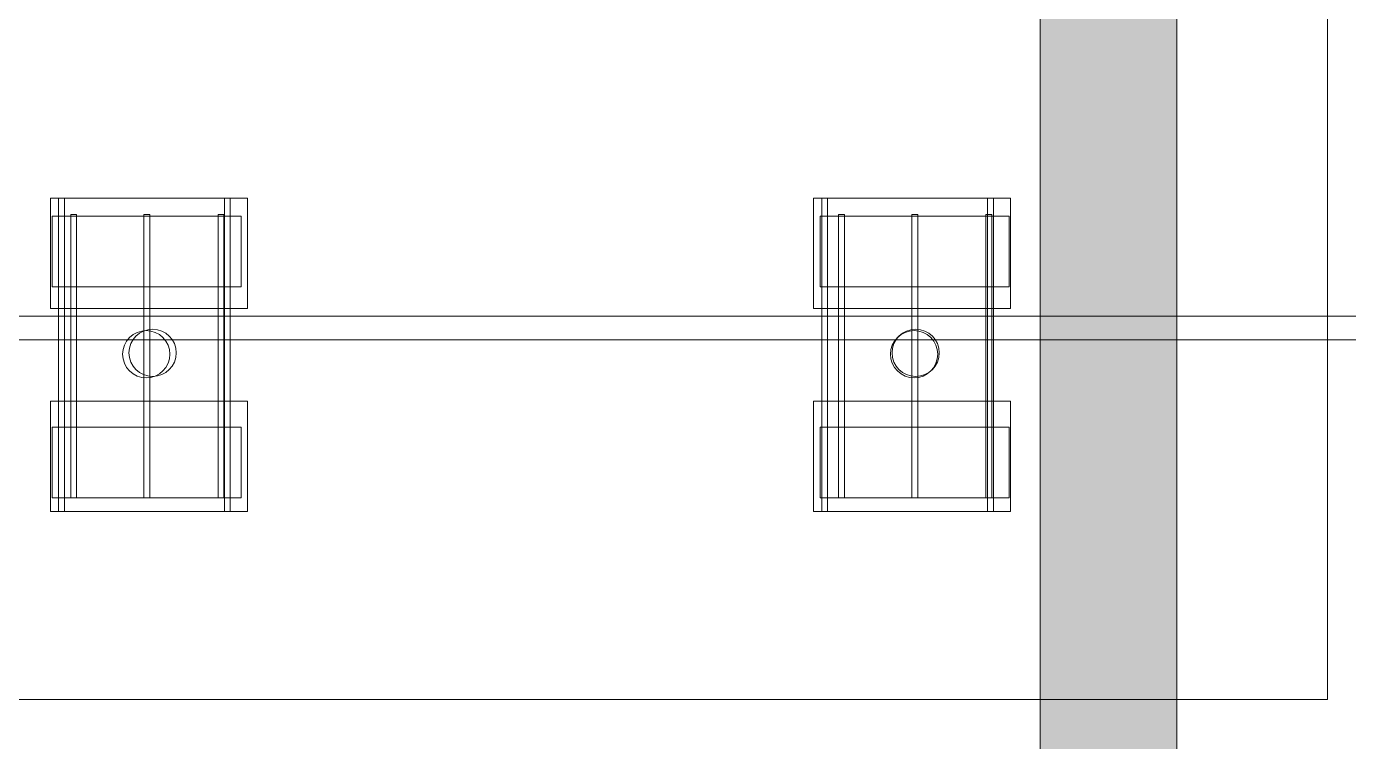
# Model space of a CAD drawing. Header units: inches. Extents: x -10671 to 1761, y -674 to 7170.
# Drawn here: x -767.1 to -431.3, y 1892.1 to 2073.8 of the extents above; entities that cross this region are included whole.
import ezdxf

# ---------------------------------------------------------------- set-up
doc = ezdxf.new("R2010")
doc.units = ezdxf.units.IN
doc.header["$LTSCALE"] = 19.2
doc.header["$MEASUREMENT"] = 0
for name, color, linetype, lineweight, true_color in [('PDF', 6, 'Continuous', 5, 0xff00ff), ('Venue-Ceiling-HVAC', 7, 'Continuous', 5, 0xbbbbbb), ('Venue-Rigging Steel-High', 7, 'Continuous', 5, 0x800000)]:
    doc.layers.add(name, color=color, linetype=linetype, lineweight=lineweight, true_color=true_color)
doc.layers.add('Venue-Ceiling-Lights', color=7, linetype='Continuous', lineweight=5)
doc.layers.add('Venue-Ceiling-Lights Circuits', color=7, linetype='Continuous', lineweight=5)

# ---------------------------------------------------------------- blocks, each defined once
blk = doc.blocks.new('Group-2361-1')
at = {"layer": 'PDF'}
for points, invisible_edges in [([(-742.56, 1989.38, 398), (-742.22, 1992.84, 398), (-740.01, 1995.54, 398), (-742.56, 1989.38, 398)], 15), ([(-742.56, 1989.38, 398), (-740.01, 1995.54, 398), (-731.14, 1992.84, 398), (-742.56, 1989.38, 398)], 15), ([(-737.85, 1996.43, 388), (-740.01, 1995.54, 388), (-742.22, 1992.84, 388), (-737.85, 1996.43, 388)], 15), ([(-733.35, 1995.54, 388), (-737.85, 1996.43, 388), (-742.22, 1992.84, 388), (-733.35, 1995.54, 388)], 15), ([(-742.22, 1992.84, 398), (-741.67, 1993.88, 398), (-740.01, 1995.54, 398), (-742.22, 1992.84, 398)], 14), ([(-740.01, 1995.54, 388), (-741.67, 1993.88, 388), (-742.22, 1992.84, 388), (-740.01, 1995.54, 388)], 13), ([(-730.8, 1989.38, 388), (-733.35, 1995.54, 388), (-742.22, 1992.84, 388), (-730.8, 1989.38, 388)], 15), ([(-741.67, 1993.88, 398), (-740.92, 1994.79, 398), (-740.01, 1995.54, 398), (-741.67, 1993.88, 398)], 12), ([(-740.01, 1995.54, 388), (-740.92, 1994.79, 388), (-741.67, 1993.88, 388), (-740.01, 1995.54, 388)], 12), ([(-740.01, 1995.54, 398), (-738.98, 1996.09, 398), (-737.85, 1996.43, 398), (-740.01, 1995.54, 398)], 12), ([(-740.01, 1995.54, 398), (-737.85, 1996.43, 398), (-735.51, 1996.43, 398), (-740.01, 1995.54, 398)], 15), ([(-740.01, 1995.54, 398), (-735.51, 1996.43, 398), (-731.14, 1992.84, 398), (-740.01, 1995.54, 398)], 15), ([(-737.85, 1996.43, 388), (-738.98, 1996.09, 388), (-740.01, 1995.54, 388), (-737.85, 1996.43, 388)], 12), ([(-737.85, 1996.43, 398), (-736.68, 1996.55, 398), (-735.51, 1996.43, 398), (-737.85, 1996.43, 398)], 12), ([(-735.51, 1996.43, 388), (-736.68, 1996.55, 388), (-737.85, 1996.43, 388), (-735.51, 1996.43, 388)], 12), ([(-733.35, 1995.54, 388), (-735.51, 1996.43, 388), (-737.85, 1996.43, 388), (-733.35, 1995.54, 388)], 15), ([(-735.51, 1996.43, 398), (-734.38, 1996.09, 398), (-733.35, 1995.54, 398), (-735.51, 1996.43, 398)], 12), ([(-735.51, 1996.43, 398), (-733.35, 1995.54, 398), (-731.14, 1992.84, 398), (-735.51, 1996.43, 398)], 15), ([(-733.35, 1995.54, 388), (-734.38, 1996.09, 388), (-735.51, 1996.43, 388), (-733.35, 1995.54, 388)], 12), ([(-733.35, 1995.54, 398), (-732.44, 1994.79, 398), (-731.69, 1993.88, 398), (-733.35, 1995.54, 398)], 12), ([(-733.35, 1995.54, 398), (-731.69, 1993.88, 398), (-731.14, 1992.84, 398), (-733.35, 1995.54, 398)], 13), ([(-731.69, 1993.88, 388), (-732.44, 1994.79, 388), (-733.35, 1995.54, 388), (-731.69, 1993.88, 388)], 12), ([(-731.14, 1992.84, 388), (-731.69, 1993.88, 388), (-733.35, 1995.54, 388), (-731.14, 1992.84, 388)], 14), ([(-730.8, 1989.38, 388), (-731.14, 1992.84, 388), (-733.35, 1995.54, 388), (-730.8, 1989.38, 388)], 15), ([(-742.68, 1990.55, 398), (-742.56, 1991.72, 398), (-742.22, 1992.84, 398), (-742.68, 1990.55, 398)], 12), ([(-742.56, 1989.38, 398), (-742.68, 1990.55, 398), (-742.22, 1992.84, 398), (-742.56, 1989.38, 398)], 14), ([(-742.22, 1992.84, 388), (-742.56, 1991.72, 388), (-742.68, 1990.55, 388), (-742.22, 1992.84, 388)], 12), ([(-742.22, 1992.84, 388), (-742.68, 1990.55, 388), (-742.56, 1989.38, 388), (-742.22, 1992.84, 388)], 13), ([(-731.14, 1992.84, 398), (-733.35, 1985.56, 398), (-742.56, 1989.38, 398), (-731.14, 1992.84, 398)], 15), ([(-742.22, 1992.84, 388), (-742.56, 1989.38, 388), (-740.01, 1985.56, 388), (-742.22, 1992.84, 388)], 15), ([(-742.22, 1992.84, 388), (-740.01, 1985.56, 388), (-730.8, 1989.38, 388), (-742.22, 1992.84, 388)], 15), ([(-731.14, 1992.84, 398), (-730.8, 1989.38, 398), (-733.35, 1985.56, 398), (-731.14, 1992.84, 398)], 15), ([(-731.14, 1992.84, 398), (-730.8, 1991.72, 398), (-730.68, 1990.55, 398), (-731.14, 1992.84, 398)], 12), ([(-731.14, 1992.84, 398), (-730.68, 1990.55, 398), (-730.8, 1989.38, 398), (-731.14, 1992.84, 398)], 13), ([(-730.68, 1990.55, 388), (-730.8, 1991.72, 388), (-731.14, 1992.84, 388), (-730.68, 1990.55, 388)], 12), ([(-730.8, 1989.38, 388), (-730.68, 1990.55, 388), (-731.14, 1992.84, 388), (-730.8, 1989.38, 388)], 14), ([(-741.67, 1987.21, 398), (-742.22, 1988.25, 398), (-742.56, 1989.38, 398), (-741.67, 1987.21, 398)], 12), ([(-740.01, 1985.56, 398), (-741.67, 1987.21, 398), (-742.56, 1989.38, 398), (-740.01, 1985.56, 398)], 15), ([(-737.85, 1984.66, 398), (-740.01, 1985.56, 398), (-742.56, 1989.38, 398), (-737.85, 1984.66, 398)], 15), ([(-733.35, 1985.56, 398), (-737.85, 1984.66, 398), (-742.56, 1989.38, 398), (-733.35, 1985.56, 398)], 15), ([(-742.56, 1989.38, 388), (-742.22, 1988.25, 388), (-741.67, 1987.21, 388), (-742.56, 1989.38, 388)], 12), ([(-742.56, 1989.38, 388), (-741.67, 1987.21, 388), (-740.01, 1985.56, 388), (-742.56, 1989.38, 388)], 15), ([(-740.01, 1985.56, 388), (-735.51, 1984.66, 388), (-730.8, 1989.38, 388), (-740.01, 1985.56, 388)], 15), ([(-735.51, 1984.66, 388), (-733.35, 1985.56, 388), (-730.8, 1989.38, 388), (-735.51, 1984.66, 388)], 15), ([(-730.8, 1989.38, 398), (-731.69, 1987.21, 398), (-733.35, 1985.56, 398), (-730.8, 1989.38, 398)], 15), ([(-733.35, 1985.56, 388), (-731.69, 1987.21, 388), (-730.8, 1989.38, 388), (-733.35, 1985.56, 388)], 15), ([(-730.8, 1989.38, 398), (-731.14, 1988.25, 398), (-731.69, 1987.21, 398), (-730.8, 1989.38, 398)], 12), ([(-731.69, 1987.21, 388), (-731.14, 1988.25, 388), (-730.8, 1989.38, 388), (-731.69, 1987.21, 388)], 12), ([(-740.01, 1985.56, 398), (-740.92, 1986.31, 398), (-741.67, 1987.21, 398), (-740.01, 1985.56, 398)], 12), ([(-741.67, 1987.21, 388), (-740.92, 1986.31, 388), (-740.01, 1985.56, 388), (-741.67, 1987.21, 388)], 12), ([(-737.85, 1984.66, 398), (-738.98, 1985.01, 398), (-740.01, 1985.56, 398), (-737.85, 1984.66, 398)], 12), ([(-740.01, 1985.56, 388), (-738.98, 1985.01, 388), (-737.85, 1984.66, 388), (-740.01, 1985.56, 388)], 12), ([(-740.01, 1985.56, 388), (-737.85, 1984.66, 388), (-735.51, 1984.66, 388), (-740.01, 1985.56, 388)], 15), ([(-733.35, 1985.56, 398), (-735.51, 1984.66, 398), (-737.85, 1984.66, 398), (-733.35, 1985.56, 398)], 15), ([(-735.51, 1984.66, 398), (-736.68, 1984.55, 398), (-737.85, 1984.66, 398), (-735.51, 1984.66, 398)], 12), ([(-737.85, 1984.66, 388), (-736.68, 1984.55, 388), (-735.51, 1984.66, 388), (-737.85, 1984.66, 388)], 12), ([(-733.35, 1985.56, 398), (-734.38, 1985.01, 398), (-735.51, 1984.66, 398), (-733.35, 1985.56, 398)], 12), ([(-735.51, 1984.66, 388), (-734.38, 1985.01, 388), (-733.35, 1985.56, 388), (-735.51, 1984.66, 388)], 12), ([(-731.69, 1987.21, 398), (-732.44, 1986.31, 398), (-733.35, 1985.56, 398), (-731.69, 1987.21, 398)], 12), ([(-733.35, 1985.56, 388), (-732.44, 1986.31, 388), (-731.69, 1987.21, 388), (-733.35, 1985.56, 388)], 12)]:
    blk.add_3dface(points, dxfattribs=dict(at, invisible_edges=invisible_edges))
for points in [[(-741.67, 1993.88, 388), (-741.67, 1993.88, 398), (-740.92, 1994.79, 398), (-740.92, 1994.79, 388)], [(-740.92, 1994.79, 388), (-740.92, 1994.79, 398), (-740.01, 1995.54, 398), (-740.01, 1995.54, 388)], [(-740.01, 1995.54, 388), (-740.01, 1995.54, 398), (-738.98, 1996.09, 398), (-738.98, 1996.09, 388)], [(-738.98, 1996.09, 388), (-738.98, 1996.09, 398), (-737.85, 1996.43, 398), (-737.85, 1996.43, 388)], [(-737.85, 1996.43, 388), (-737.85, 1996.43, 398), (-736.68, 1996.55, 398), (-736.68, 1996.55, 388)], [(-736.68, 1996.55, 388), (-736.68, 1996.55, 398), (-735.51, 1996.43, 398), (-735.51, 1996.43, 388)], [(-735.51, 1996.43, 388), (-735.51, 1996.43, 398), (-734.38, 1996.09, 398), (-734.38, 1996.09, 388)], [(-734.38, 1996.09, 388), (-734.38, 1996.09, 398), (-733.35, 1995.54, 398), (-733.35, 1995.54, 388)], [(-733.35, 1995.54, 388), (-733.35, 1995.54, 398), (-732.44, 1994.79, 398), (-732.44, 1994.79, 388)], [(-732.44, 1994.79, 388), (-732.44, 1994.79, 398), (-731.69, 1993.88, 398), (-731.69, 1993.88, 388)], [(-742.68, 1990.55, 388), (-742.68, 1990.55, 398), (-742.56, 1991.72, 398), (-742.56, 1991.72, 388)], [(-742.56, 1991.72, 388), (-742.56, 1991.72, 398), (-742.22, 1992.84, 398), (-742.22, 1992.84, 388)], [(-742.22, 1992.84, 388), (-742.22, 1992.84, 398), (-741.67, 1993.88, 398), (-741.67, 1993.88, 388)], [(-731.69, 1993.88, 388), (-731.69, 1993.88, 398), (-731.14, 1992.84, 398), (-731.14, 1992.84, 388)], [(-731.14, 1992.84, 388), (-731.14, 1992.84, 398), (-730.8, 1991.72, 398), (-730.8, 1991.72, 388)], [(-730.8, 1991.72, 388), (-730.8, 1991.72, 398), (-730.68, 1990.55, 398), (-730.68, 1990.55, 388)], [(-742.56, 1989.38, 388), (-742.56, 1989.38, 398), (-742.68, 1990.55, 398), (-742.68, 1990.55, 388)], [(-742.22, 1988.25, 388), (-742.22, 1988.25, 398), (-742.56, 1989.38, 398), (-742.56, 1989.38, 388)], [(-741.67, 1987.21, 388), (-741.67, 1987.21, 398), (-742.22, 1988.25, 398), (-742.22, 1988.25, 388)], [(-731.14, 1988.25, 388), (-731.14, 1988.25, 398), (-731.69, 1987.21, 398), (-731.69, 1987.21, 388)], [(-730.8, 1989.38, 388), (-730.8, 1989.38, 398), (-731.14, 1988.25, 398), (-731.14, 1988.25, 388)], [(-730.68, 1990.55, 388), (-730.68, 1990.55, 398), (-730.8, 1989.38, 398), (-730.8, 1989.38, 388)], [(-740.92, 1986.31, 388), (-740.92, 1986.31, 398), (-741.67, 1987.21, 398), (-741.67, 1987.21, 388)], [(-740.01, 1985.56, 388), (-740.01, 1985.56, 398), (-740.92, 1986.31, 398), (-740.92, 1986.31, 388)], [(-738.98, 1985.01, 388), (-738.98, 1985.01, 398), (-740.01, 1985.56, 398), (-740.01, 1985.56, 388)], [(-737.85, 1984.66, 388), (-737.85, 1984.66, 398), (-738.98, 1985.01, 398), (-738.98, 1985.01, 388)], [(-736.68, 1984.55, 388), (-736.68, 1984.55, 398), (-737.85, 1984.66, 398), (-737.85, 1984.66, 388)], [(-735.51, 1984.66, 388), (-735.51, 1984.66, 398), (-736.68, 1984.55, 398), (-736.68, 1984.55, 388)], [(-734.38, 1985.01, 388), (-734.38, 1985.01, 398), (-735.51, 1984.66, 398), (-735.51, 1984.66, 388)], [(-733.35, 1985.56, 388), (-733.35, 1985.56, 398), (-734.38, 1985.01, 398), (-734.38, 1985.01, 388)], [(-732.44, 1986.31, 388), (-732.44, 1986.31, 398), (-733.35, 1985.56, 398), (-733.35, 1985.56, 388)], [(-731.69, 1987.21, 388), (-731.69, 1987.21, 398), (-732.44, 1986.31, 398), (-732.44, 1986.31, 388)]]:
    blk.add_3dface(points, dxfattribs=at)
blk = doc.blocks.new('Group-2362-1')
at = {"layer": 'PDF'}
for points in [[(-760.55, 2025.65, 393.91), (-760.55, 2025.65, 397.91), (-712.55, 2025.65, 397.91), (-712.55, 2025.65, 393.91)], [(-760.55, 2007.65, 393.91), (-760.55, 2007.65, 397.91), (-760.55, 2025.65, 397.91), (-760.55, 2025.65, 393.91)], [(-712.55, 2025.65, 397.91), (-760.55, 2025.65, 397.91), (-760.55, 2007.65, 397.91), (-712.55, 2007.65, 397.91)], [(-712.55, 2007.65, 393.91), (-760.55, 2007.65, 393.91), (-760.55, 2025.65, 393.91), (-712.55, 2025.65, 393.91)], [(-712.55, 2025.65, 393.91), (-712.55, 2025.65, 397.91), (-712.55, 2007.65, 397.91), (-712.55, 2007.65, 393.91)], [(-712.55, 2007.65, 393.91), (-712.55, 2007.65, 397.91), (-760.55, 2007.65, 397.91), (-760.55, 2007.65, 393.91)]]:
    blk.add_3dface(points, dxfattribs=at)
blk = doc.blocks.new('Group-2363-1')
at = {"layer": 'PDF'}
for points in [[(-718.45, 2026.05, 397.97), (-718.45, 2026.05, 398.97), (-716.95, 2026.05, 398.97), (-716.95, 2026.05, 397.97)], [(-718.45, 1954.05, 397.97), (-718.45, 1954.05, 398.97), (-718.45, 2026.05, 398.97), (-718.45, 2026.05, 397.97)], [(-716.95, 2026.05, 398.97), (-718.45, 2026.05, 398.97), (-718.45, 1954.05, 398.97), (-716.95, 1954.05, 398.97)], [(-716.95, 1954.05, 397.97), (-718.45, 1954.05, 397.97), (-718.45, 2026.05, 397.97), (-716.95, 2026.05, 397.97)], [(-716.95, 2026.05, 397.97), (-716.95, 2026.05, 398.97), (-716.95, 1954.05, 398.97), (-716.95, 1954.05, 397.97)], [(-716.95, 1954.05, 397.97), (-716.95, 1954.05, 398.97), (-718.45, 1954.05, 398.97), (-718.45, 1954.05, 397.97)]]:
    blk.add_3dface(points, dxfattribs=at)
blk = doc.blocks.new('Group-2364-1')
at = {"layer": 'PDF'}
for points in [[(-737.27, 2026.05, 397.97), (-737.27, 2026.05, 398.97), (-735.77, 2026.05, 398.97), (-735.77, 2026.05, 397.97)], [(-737.27, 1954.05, 397.97), (-737.27, 1954.05, 398.97), (-737.27, 2026.05, 398.97), (-737.27, 2026.05, 397.97)], [(-735.77, 2026.05, 398.97), (-737.27, 2026.05, 398.97), (-737.27, 1954.05, 398.97), (-735.77, 1954.05, 398.97)], [(-735.77, 1954.05, 397.97), (-737.27, 1954.05, 397.97), (-737.27, 2026.05, 397.97), (-735.77, 2026.05, 397.97)], [(-735.77, 2026.05, 397.97), (-735.77, 2026.05, 398.97), (-735.77, 1954.05, 398.97), (-735.77, 1954.05, 397.97)], [(-735.77, 1954.05, 397.97), (-735.77, 1954.05, 398.97), (-737.27, 1954.05, 398.97), (-737.27, 1954.05, 397.97)]]:
    blk.add_3dface(points, dxfattribs=at)
blk = doc.blocks.new('Group-2365-1')
at = {"layer": 'PDF'}
for points in [[(-755.87, 2026.05, 397.97), (-755.87, 2026.05, 398.97), (-754.37, 2026.05, 398.97), (-754.37, 2026.05, 397.97)], [(-755.87, 1954.05, 397.97), (-755.87, 1954.05, 398.97), (-755.87, 2026.05, 398.97), (-755.87, 2026.05, 397.97)], [(-754.37, 2026.05, 398.97), (-755.87, 2026.05, 398.97), (-755.87, 1954.05, 398.97), (-754.37, 1954.05, 398.97)], [(-754.37, 1954.05, 397.97), (-755.87, 1954.05, 397.97), (-755.87, 2026.05, 397.97), (-754.37, 2026.05, 397.97)], [(-754.37, 2026.05, 397.97), (-754.37, 2026.05, 398.97), (-754.37, 1954.05, 398.97), (-754.37, 1954.05, 397.97)], [(-754.37, 1954.05, 397.97), (-754.37, 1954.05, 398.97), (-755.87, 1954.05, 398.97), (-755.87, 1954.05, 397.97)]]:
    blk.add_3dface(points, dxfattribs=at)
blk = doc.blocks.new('Group-2366-1')
at = {"layer": 'PDF'}
for points in [[(-760.55, 1972.02, 393.91), (-760.55, 1972.02, 397.91), (-712.55, 1972.02, 397.91), (-712.55, 1972.02, 393.91)], [(-760.55, 1954.02, 393.91), (-760.55, 1954.02, 397.91), (-760.55, 1972.02, 397.91), (-760.55, 1972.02, 393.91)], [(-712.55, 1972.02, 397.91), (-760.55, 1972.02, 397.91), (-760.55, 1954.02, 397.91), (-712.55, 1954.02, 397.91)], [(-712.55, 1954.02, 393.91), (-760.55, 1954.02, 393.91), (-760.55, 1972.02, 393.91), (-712.55, 1972.02, 393.91)], [(-712.55, 1972.02, 393.91), (-712.55, 1972.02, 397.91), (-712.55, 1954.02, 397.91), (-712.55, 1954.02, 393.91)], [(-712.55, 1954.02, 393.91), (-712.55, 1954.02, 397.91), (-760.55, 1954.02, 397.91), (-760.55, 1954.02, 393.91)]]:
    blk.add_3dface(points, dxfattribs=at)
blk = doc.blocks.new('Group-2367-1')
at = {"layer": 'PDF'}
for name in ['Group-2362-1', 'Group-2365-1', 'Group-2364-1', 'Group-2363-1', 'Group-2361-1', 'Group-2366-1']:
    blk.add_blockref(name, (0, 0), dxfattribs=at)
blk = doc.blocks.new('Group-2427-1')
at = {"layer": 'PDF'}
for points, invisible_edges in [([(-547.55, 1989.38, 398), (-547.21, 1992.84, 398), (-545, 1995.54, 398), (-547.55, 1989.38, 398)], 15), ([(-547.55, 1989.38, 398), (-545, 1995.54, 398), (-537.43, 1994.79, 398), (-547.55, 1989.38, 398)], 15), ([(-545, 1995.54, 388), (-547.21, 1992.84, 388), (-547.55, 1989.38, 388), (-545, 1995.54, 388)], 15), ([(-545, 1995.54, 388), (-547.55, 1989.38, 388), (-545, 1985.56, 388), (-545, 1995.54, 388)], 15), ([(-537.43, 1994.79, 398), (-540.5, 1984.66, 398), (-547.55, 1989.38, 398), (-537.43, 1994.79, 398)], 15), ([(-547.21, 1992.84, 398), (-546.66, 1993.88, 398), (-545, 1995.54, 398), (-547.21, 1992.84, 398)], 14), ([(-545, 1995.54, 388), (-546.66, 1993.88, 388), (-547.21, 1992.84, 388), (-545, 1995.54, 388)], 13), ([(-546.66, 1993.88, 398), (-545.91, 1994.79, 398), (-545, 1995.54, 398), (-546.66, 1993.88, 398)], 12), ([(-545, 1995.54, 388), (-545.91, 1994.79, 388), (-546.66, 1993.88, 388), (-545, 1995.54, 388)], 12), ([(-545, 1995.54, 398), (-543.96, 1996.09, 398), (-542.84, 1996.43, 398), (-545, 1995.54, 398)], 12), ([(-545, 1995.54, 398), (-542.84, 1996.43, 398), (-540.5, 1996.43, 398), (-545, 1995.54, 398)], 15), ([(-545, 1995.54, 398), (-540.5, 1996.43, 398), (-537.43, 1994.79, 398), (-545, 1995.54, 398)], 15), ([(-542.84, 1996.43, 388), (-543.96, 1996.09, 388), (-545, 1995.54, 388), (-542.84, 1996.43, 388)], 12), ([(-540.5, 1996.43, 388), (-542.84, 1996.43, 388), (-545, 1995.54, 388), (-540.5, 1996.43, 388)], 15), ([(-535.78, 1991.72, 388), (-540.5, 1996.43, 388), (-545, 1995.54, 388), (-535.78, 1991.72, 388)], 15), ([(-545, 1985.56, 388), (-535.78, 1991.72, 388), (-545, 1995.54, 388), (-545, 1985.56, 388)], 15), ([(-542.84, 1996.43, 398), (-541.67, 1996.55, 398), (-540.5, 1996.43, 398), (-542.84, 1996.43, 398)], 12), ([(-540.5, 1996.43, 388), (-541.67, 1996.55, 388), (-542.84, 1996.43, 388), (-540.5, 1996.43, 388)], 12), ([(-540.5, 1996.43, 398), (-539.37, 1996.09, 398), (-537.43, 1994.79, 398), (-540.5, 1996.43, 398)], 14), ([(-537.43, 1994.79, 388), (-539.37, 1996.09, 388), (-540.5, 1996.43, 388), (-537.43, 1994.79, 388)], 13), ([(-535.78, 1991.72, 388), (-537.43, 1994.79, 388), (-540.5, 1996.43, 388), (-535.78, 1991.72, 388)], 15), ([(-537.43, 1994.79, 398), (-535.78, 1989.38, 398), (-540.5, 1984.66, 398), (-537.43, 1994.79, 398)], 15), ([(-539.37, 1996.09, 398), (-538.34, 1995.54, 398), (-537.43, 1994.79, 398), (-539.37, 1996.09, 398)], 12), ([(-537.43, 1994.79, 388), (-538.34, 1995.54, 388), (-539.37, 1996.09, 388), (-537.43, 1994.79, 388)], 12), ([(-537.43, 1994.79, 398), (-536.68, 1993.88, 398), (-535.78, 1991.72, 398), (-537.43, 1994.79, 398)], 14), ([(-537.43, 1994.79, 398), (-535.78, 1991.72, 398), (-535.78, 1989.38, 398), (-537.43, 1994.79, 398)], 15), ([(-535.78, 1991.72, 388), (-536.68, 1993.88, 388), (-537.43, 1994.79, 388), (-535.78, 1991.72, 388)], 13), ([(-547.67, 1990.55, 398), (-547.55, 1991.72, 398), (-547.21, 1992.84, 398), (-547.67, 1990.55, 398)], 12), ([(-547.55, 1989.38, 398), (-547.67, 1990.55, 398), (-547.21, 1992.84, 398), (-547.55, 1989.38, 398)], 14), ([(-547.21, 1992.84, 388), (-547.55, 1991.72, 388), (-547.67, 1990.55, 388), (-547.21, 1992.84, 388)], 12), ([(-547.21, 1992.84, 388), (-547.67, 1990.55, 388), (-547.55, 1989.38, 388), (-547.21, 1992.84, 388)], 13), ([(-545, 1985.56, 388), (-537.43, 1986.31, 388), (-535.78, 1991.72, 388), (-545, 1985.56, 388)], 15), ([(-537.43, 1986.31, 388), (-535.78, 1989.38, 388), (-535.78, 1991.72, 388), (-537.43, 1986.31, 388)], 15), ([(-536.68, 1993.88, 398), (-536.13, 1992.84, 398), (-535.78, 1991.72, 398), (-536.68, 1993.88, 398)], 12), ([(-535.78, 1991.72, 388), (-536.13, 1992.84, 388), (-536.68, 1993.88, 388), (-535.78, 1991.72, 388)], 12), ([(-535.78, 1991.72, 398), (-535.67, 1990.55, 398), (-535.78, 1989.38, 398), (-535.78, 1991.72, 398)], 12), ([(-535.78, 1989.38, 388), (-535.67, 1990.55, 388), (-535.78, 1991.72, 388), (-535.78, 1989.38, 388)], 12), ([(-546.66, 1987.21, 398), (-547.21, 1988.25, 398), (-547.55, 1989.38, 398), (-546.66, 1987.21, 398)], 12), ([(-545, 1985.56, 398), (-546.66, 1987.21, 398), (-547.55, 1989.38, 398), (-545, 1985.56, 398)], 15), ([(-540.5, 1984.66, 398), (-545, 1985.56, 398), (-547.55, 1989.38, 398), (-540.5, 1984.66, 398)], 15), ([(-547.55, 1989.38, 388), (-547.21, 1988.25, 388), (-546.66, 1987.21, 388), (-547.55, 1989.38, 388)], 12), ([(-547.55, 1989.38, 388), (-546.66, 1987.21, 388), (-545, 1985.56, 388), (-547.55, 1989.38, 388)], 15), ([(-535.78, 1989.38, 398), (-537.43, 1986.31, 398), (-540.5, 1984.66, 398), (-535.78, 1989.38, 398)], 15), ([(-535.78, 1989.38, 398), (-536.68, 1987.21, 398), (-537.43, 1986.31, 398), (-535.78, 1989.38, 398)], 13), ([(-537.43, 1986.31, 388), (-536.68, 1987.21, 388), (-535.78, 1989.38, 388), (-537.43, 1986.31, 388)], 14), ([(-535.78, 1989.38, 398), (-536.13, 1988.25, 398), (-536.68, 1987.21, 398), (-535.78, 1989.38, 398)], 12), ([(-536.68, 1987.21, 388), (-536.13, 1988.25, 388), (-535.78, 1989.38, 388), (-536.68, 1987.21, 388)], 12), ([(-545, 1985.56, 398), (-545.91, 1986.31, 398), (-546.66, 1987.21, 398), (-545, 1985.56, 398)], 12), ([(-546.66, 1987.21, 388), (-545.91, 1986.31, 388), (-545, 1985.56, 388), (-546.66, 1987.21, 388)], 12), ([(-545, 1985.56, 388), (-540.5, 1984.66, 388), (-537.43, 1986.31, 388), (-545, 1985.56, 388)], 15), ([(-542.84, 1984.66, 398), (-543.96, 1985.01, 398), (-545, 1985.56, 398), (-542.84, 1984.66, 398)], 12), ([(-540.5, 1984.66, 398), (-542.84, 1984.66, 398), (-545, 1985.56, 398), (-540.5, 1984.66, 398)], 15), ([(-545, 1985.56, 388), (-543.96, 1985.01, 388), (-542.84, 1984.66, 388), (-545, 1985.56, 388)], 12), ([(-545, 1985.56, 388), (-542.84, 1984.66, 388), (-540.5, 1984.66, 388), (-545, 1985.56, 388)], 15), ([(-540.5, 1984.66, 398), (-541.67, 1984.55, 398), (-542.84, 1984.66, 398), (-540.5, 1984.66, 398)], 12), ([(-542.84, 1984.66, 388), (-541.67, 1984.55, 388), (-540.5, 1984.66, 388), (-542.84, 1984.66, 388)], 12), ([(-537.43, 1986.31, 398), (-539.37, 1985.01, 398), (-540.5, 1984.66, 398), (-537.43, 1986.31, 398)], 13), ([(-540.5, 1984.66, 388), (-539.37, 1985.01, 388), (-537.43, 1986.31, 388), (-540.5, 1984.66, 388)], 14), ([(-537.43, 1986.31, 398), (-538.34, 1985.56, 398), (-539.37, 1985.01, 398), (-537.43, 1986.31, 398)], 12), ([(-539.37, 1985.01, 388), (-538.34, 1985.56, 388), (-537.43, 1986.31, 388), (-539.37, 1985.01, 388)], 12)]:
    blk.add_3dface(points, dxfattribs=dict(at, invisible_edges=invisible_edges))
for points in [[(-546.66, 1993.88, 388), (-546.66, 1993.88, 398), (-545.91, 1994.79, 398), (-545.91, 1994.79, 388)], [(-545.91, 1994.79, 388), (-545.91, 1994.79, 398), (-545, 1995.54, 398), (-545, 1995.54, 388)], [(-545, 1995.54, 388), (-545, 1995.54, 398), (-543.96, 1996.09, 398), (-543.96, 1996.09, 388)], [(-543.96, 1996.09, 388), (-543.96, 1996.09, 398), (-542.84, 1996.43, 398), (-542.84, 1996.43, 388)], [(-542.84, 1996.43, 388), (-542.84, 1996.43, 398), (-541.67, 1996.55, 398), (-541.67, 1996.55, 388)], [(-541.67, 1996.55, 388), (-541.67, 1996.55, 398), (-540.5, 1996.43, 398), (-540.5, 1996.43, 388)], [(-540.5, 1996.43, 388), (-540.5, 1996.43, 398), (-539.37, 1996.09, 398), (-539.37, 1996.09, 388)], [(-539.37, 1996.09, 388), (-539.37, 1996.09, 398), (-538.34, 1995.54, 398), (-538.34, 1995.54, 388)], [(-538.34, 1995.54, 388), (-538.34, 1995.54, 398), (-537.43, 1994.79, 398), (-537.43, 1994.79, 388)], [(-537.43, 1994.79, 388), (-537.43, 1994.79, 398), (-536.68, 1993.88, 398), (-536.68, 1993.88, 388)], [(-547.67, 1990.55, 388), (-547.67, 1990.55, 398), (-547.55, 1991.72, 398), (-547.55, 1991.72, 388)], [(-547.55, 1991.72, 388), (-547.55, 1991.72, 398), (-547.21, 1992.84, 398), (-547.21, 1992.84, 388)], [(-547.21, 1992.84, 388), (-547.21, 1992.84, 398), (-546.66, 1993.88, 398), (-546.66, 1993.88, 388)], [(-536.68, 1993.88, 388), (-536.68, 1993.88, 398), (-536.13, 1992.84, 398), (-536.13, 1992.84, 388)], [(-536.13, 1992.84, 388), (-536.13, 1992.84, 398), (-535.78, 1991.72, 398), (-535.78, 1991.72, 388)], [(-535.78, 1991.72, 388), (-535.78, 1991.72, 398), (-535.67, 1990.55, 398), (-535.67, 1990.55, 388)], [(-547.55, 1989.38, 388), (-547.55, 1989.38, 398), (-547.67, 1990.55, 398), (-547.67, 1990.55, 388)], [(-547.21, 1988.25, 388), (-547.21, 1988.25, 398), (-547.55, 1989.38, 398), (-547.55, 1989.38, 388)], [(-546.66, 1987.21, 388), (-546.66, 1987.21, 398), (-547.21, 1988.25, 398), (-547.21, 1988.25, 388)], [(-536.13, 1988.25, 388), (-536.13, 1988.25, 398), (-536.68, 1987.21, 398), (-536.68, 1987.21, 388)], [(-535.78, 1989.38, 388), (-535.78, 1989.38, 398), (-536.13, 1988.25, 398), (-536.13, 1988.25, 388)], [(-535.67, 1990.55, 388), (-535.67, 1990.55, 398), (-535.78, 1989.38, 398), (-535.78, 1989.38, 388)], [(-545.91, 1986.31, 388), (-545.91, 1986.31, 398), (-546.66, 1987.21, 398), (-546.66, 1987.21, 388)], [(-545, 1985.56, 388), (-545, 1985.56, 398), (-545.91, 1986.31, 398), (-545.91, 1986.31, 388)], [(-543.96, 1985.01, 388), (-543.96, 1985.01, 398), (-545, 1985.56, 398), (-545, 1985.56, 388)], [(-542.84, 1984.66, 388), (-542.84, 1984.66, 398), (-543.96, 1985.01, 398), (-543.96, 1985.01, 388)], [(-541.67, 1984.55, 388), (-541.67, 1984.55, 398), (-542.84, 1984.66, 398), (-542.84, 1984.66, 388)], [(-540.5, 1984.66, 388), (-540.5, 1984.66, 398), (-541.67, 1984.55, 398), (-541.67, 1984.55, 388)], [(-539.37, 1985.01, 388), (-539.37, 1985.01, 398), (-540.5, 1984.66, 398), (-540.5, 1984.66, 388)], [(-538.34, 1985.56, 388), (-538.34, 1985.56, 398), (-539.37, 1985.01, 398), (-539.37, 1985.01, 388)], [(-537.43, 1986.31, 388), (-537.43, 1986.31, 398), (-538.34, 1985.56, 398), (-538.34, 1985.56, 388)], [(-536.68, 1987.21, 388), (-536.68, 1987.21, 398), (-537.43, 1986.31, 398), (-537.43, 1986.31, 388)]]:
    blk.add_3dface(points, dxfattribs=at)
blk = doc.blocks.new('Group-2428-1')
at = {"layer": 'PDF'}
for points in [[(-565.54, 2025.65, 393.91), (-565.54, 2025.65, 397.91), (-517.54, 2025.65, 397.91), (-517.54, 2025.65, 393.91)], [(-565.54, 2007.65, 393.91), (-565.54, 2007.65, 397.91), (-565.54, 2025.65, 397.91), (-565.54, 2025.65, 393.91)], [(-517.54, 2025.65, 397.91), (-565.54, 2025.65, 397.91), (-565.54, 2007.65, 397.91), (-517.54, 2007.65, 397.91)], [(-517.54, 2007.65, 393.91), (-565.54, 2007.65, 393.91), (-565.54, 2025.65, 393.91), (-517.54, 2025.65, 393.91)], [(-517.54, 2025.65, 393.91), (-517.54, 2025.65, 397.91), (-517.54, 2007.65, 397.91), (-517.54, 2007.65, 393.91)], [(-517.54, 2007.65, 393.91), (-517.54, 2007.65, 397.91), (-565.54, 2007.65, 397.91), (-565.54, 2007.65, 393.91)]]:
    blk.add_3dface(points, dxfattribs=at)
blk = doc.blocks.new('Group-2429-1')
at = {"layer": 'PDF'}
for points in [[(-523.44, 2026.05, 397.97), (-523.44, 2026.05, 398.97), (-521.94, 2026.05, 398.97), (-521.94, 2026.05, 397.97)], [(-523.44, 1954.05, 397.97), (-523.44, 1954.05, 398.97), (-523.44, 2026.05, 398.97), (-523.44, 2026.05, 397.97)], [(-521.94, 2026.05, 398.97), (-523.44, 2026.05, 398.97), (-523.44, 1954.05, 398.97), (-521.94, 1954.05, 398.97)], [(-521.94, 1954.05, 397.97), (-523.44, 1954.05, 397.97), (-523.44, 2026.05, 397.97), (-521.94, 2026.05, 397.97)], [(-521.94, 2026.05, 397.97), (-521.94, 2026.05, 398.97), (-521.94, 1954.05, 398.97), (-521.94, 1954.05, 397.97)], [(-521.94, 1954.05, 397.97), (-521.94, 1954.05, 398.97), (-523.44, 1954.05, 398.97), (-523.44, 1954.05, 397.97)]]:
    blk.add_3dface(points, dxfattribs=at)
blk = doc.blocks.new('Group-2430-1')
at = {"layer": 'PDF'}
for points in [[(-542.26, 2026.05, 397.97), (-542.26, 2026.05, 398.97), (-540.76, 2026.05, 398.97), (-540.76, 2026.05, 397.97)], [(-542.26, 1954.05, 397.97), (-542.26, 1954.05, 398.97), (-542.26, 2026.05, 398.97), (-542.26, 2026.05, 397.97)], [(-540.76, 2026.05, 398.97), (-542.26, 2026.05, 398.97), (-542.26, 1954.05, 398.97), (-540.76, 1954.05, 398.97)], [(-540.76, 1954.05, 397.97), (-542.26, 1954.05, 397.97), (-542.26, 2026.05, 397.97), (-540.76, 2026.05, 397.97)], [(-540.76, 2026.05, 397.97), (-540.76, 2026.05, 398.97), (-540.76, 1954.05, 398.97), (-540.76, 1954.05, 397.97)], [(-540.76, 1954.05, 397.97), (-540.76, 1954.05, 398.97), (-542.26, 1954.05, 398.97), (-542.26, 1954.05, 397.97)]]:
    blk.add_3dface(points, dxfattribs=at)
blk = doc.blocks.new('Group-2431-1')
at = {"layer": 'PDF'}
for points in [[(-560.86, 2026.05, 397.97), (-560.86, 2026.05, 398.97), (-559.36, 2026.05, 398.97), (-559.36, 2026.05, 397.97)], [(-560.86, 1954.05, 397.97), (-560.86, 1954.05, 398.97), (-560.86, 2026.05, 398.97), (-560.86, 2026.05, 397.97)], [(-559.36, 2026.05, 398.97), (-560.86, 2026.05, 398.97), (-560.86, 1954.05, 398.97), (-559.36, 1954.05, 398.97)], [(-559.36, 1954.05, 397.97), (-560.86, 1954.05, 397.97), (-560.86, 2026.05, 397.97), (-559.36, 2026.05, 397.97)], [(-559.36, 2026.05, 397.97), (-559.36, 2026.05, 398.97), (-559.36, 1954.05, 398.97), (-559.36, 1954.05, 397.97)], [(-559.36, 1954.05, 397.97), (-559.36, 1954.05, 398.97), (-560.86, 1954.05, 398.97), (-560.86, 1954.05, 397.97)]]:
    blk.add_3dface(points, dxfattribs=at)
blk = doc.blocks.new('Group-2432-1')
at = {"layer": 'PDF'}
for points in [[(-565.54, 1972.02, 393.91), (-565.54, 1972.02, 397.91), (-517.54, 1972.02, 397.91), (-517.54, 1972.02, 393.91)], [(-565.54, 1954.02, 393.91), (-565.54, 1954.02, 397.91), (-565.54, 1972.02, 397.91), (-565.54, 1972.02, 393.91)], [(-517.54, 1972.02, 397.91), (-565.54, 1972.02, 397.91), (-565.54, 1954.02, 397.91), (-517.54, 1954.02, 397.91)], [(-517.54, 1954.02, 393.91), (-565.54, 1954.02, 393.91), (-565.54, 1972.02, 393.91), (-517.54, 1972.02, 393.91)], [(-517.54, 1972.02, 393.91), (-517.54, 1972.02, 397.91), (-517.54, 1954.02, 397.91), (-517.54, 1954.02, 393.91)], [(-517.54, 1954.02, 393.91), (-517.54, 1954.02, 397.91), (-565.54, 1954.02, 397.91), (-565.54, 1954.02, 393.91)]]:
    blk.add_3dface(points, dxfattribs=at)
blk = doc.blocks.new('Group-2433-1')
at = {"layer": 'PDF'}
for name in ['Group-2428-1', 'Group-2431-1', 'Group-2430-1', 'Group-2429-1', 'Group-2427-1', 'Group-2432-1']:
    blk.add_blockref(name, (0, 0), dxfattribs=at)
blk = doc.blocks.new('Group-2851-1')
at = {"layer": 'Venue-Ceiling-Lights', "color": 7, "linetype": 'Continuous', "lineweight": 5, "flags": 128}
for points in [[(-760.99, 2030.19), (-710.99, 2030.19), (-710.99, 2002.19), (-760.99, 2002.19)], [(-758.93, 2030.19), (-757.43, 2030.19), (-757.43, 1950.61), (-758.93, 1950.61)], [(-716.84, 2030.19), (-715.34, 2030.19), (-715.34, 1950.61), (-716.84, 1950.61)], [(-760.99, 1978.61), (-710.99, 1978.61), (-710.99, 1950.61), (-760.99, 1950.61)]]:
    blk.add_lwpolyline(points, close=True, dxfattribs=at)
at = {"layer": 'Venue-Ceiling-Lights', "color": 7, "linetype": 'Continuous', "lineweight": 5}
blk.add_circle((-735.07, 1990.9), 6, dxfattribs=at)
blk = doc.blocks.new('Group-2852-1')
at = {"layer": 'Venue-Ceiling-Lights', "color": 7, "linetype": 'Continuous', "lineweight": 5, "flags": 128}
for points in [[(-567.19, 2030.19), (-517.19, 2030.19), (-517.19, 2002.19), (-567.19, 2002.19)], [(-565.13, 2030.19), (-563.63, 2030.19), (-563.63, 1950.61), (-565.13, 1950.61)], [(-523.04, 2030.19), (-521.54, 2030.19), (-521.54, 1950.61), (-523.04, 1950.61)], [(-567.19, 1978.61), (-517.19, 1978.61), (-517.19, 1950.61), (-567.19, 1950.61)]]:
    blk.add_lwpolyline(points, close=True, dxfattribs=at)
at = {"layer": 'Venue-Ceiling-Lights', "color": 7, "linetype": 'Continuous', "lineweight": 5}
blk.add_circle((-541.27, 1990.9), 6, dxfattribs=at)

msp = doc.modelspace()

# ---------------------------------------------------------------- hatches: boundary and pattern name
at = {"layer": 'Venue-Ceiling-HVAC', "linetype": 'Continuous', "lineweight": 0, "true_color": 0xbbbbbb}
msp.add_hatch(color=9, dxfattribs=at).paths.add_polyline_path([(-474.92, 2485.36), (-509.69, 2485.36), (-509.69, 2352.82), (-519, 2352.82), (-519, 2292.82), (-509.69, 2292.82), (-509.69, 1802.61), (-519, 1802.62), (-519, 1742.62), (-509.69, 1742.62), (-509.69, 1328.23), (-519, 1328.23), (-519, 1268.21), (-509.69, 1268.21), (-509.69, 797.41), (-519, 797.41), (-519, 737.41), (-509.68, 737.41), (-509.68, 236.18), (-519.86, 236.18), (-519.86, 176.18), (-459.86, 176.18), (-459.86, 236.18), (-474.87, 236.18), (-474.87, 737.41), (-459, 737.41), (-459, 797.41), (-474.93, 797.41), (-474.93, 1268.29), (-458.99, 1268.29), (-459, 1328.21), (-474.93, 1328.21), (-474.93, 1742.67), (-458.93, 1742.67), (-458.93, 1802.67), (-474.93, 1802.67), (-474.93, 2292.82), (-459, 2292.82), (-459, 2352.82), (-474.93, 2352.82), (-474.93, 2424.79)])

# ---------------------------------------------------------------- linework, layer by layer
at = {"layer": 'Venue-Ceiling-HVAC', "flags": 128}
msp.add_lwpolyline([(-474.93, 1328.21), (-474.93, 1742.67), (-458.93, 1742.67), (-458.93, 1802.67), (-474.93, 1802.67), (-474.93, 2292.82), (-459, 2292.82), (-459, 2352.82), (-474.93, 2352.82), (-474.93, 2424.79), (-474.92, 2485.36), (-509.69, 2485.36), (-509.69, 2352.82), (-519, 2352.82), (-519, 2292.82), (-509.69, 2292.82), (-509.69, 1802.61), (-519, 1802.62), (-519, 1742.62), (-509.69, 1742.62), (-509.69, 1328.23)], dxfattribs=at)
at = {"layer": 'Venue-Ceiling-Lights Circuits', "color": 7, "linetype": 'Continuous', "lineweight": 5, "flags": 128}
msp.add_lwpolyline([(-1305.36, 1902.8), (-1305.36, 2312.8), (-436.68, 2312.8), (-436.68, 1902.8)], close=True, dxfattribs=at)
at = {"layer": 'Venue-Rigging Steel-High'}
for p, q in [((-2534.99, 2000.22), (-15.65, 2000.22)), ((-2534.99, 1994.22), (-15.65, 1994.22))]:
    msp.add_line(p, q, dxfattribs=at)

# ---------------------------------------------------------------- block references
at = {"layer": 'PDF'}
for name in ['Group-2367-1', 'Group-2433-1']:
    msp.add_blockref(name, (0, 0), dxfattribs=at)
at = {"layer": 'Venue-Ceiling-Lights', "color": 7}
for name in ['Group-2851-1', 'Group-2852-1']:
    msp.add_blockref(name, (0, 0), dxfattribs=at)

doc.saveas('drawing.dxf')
